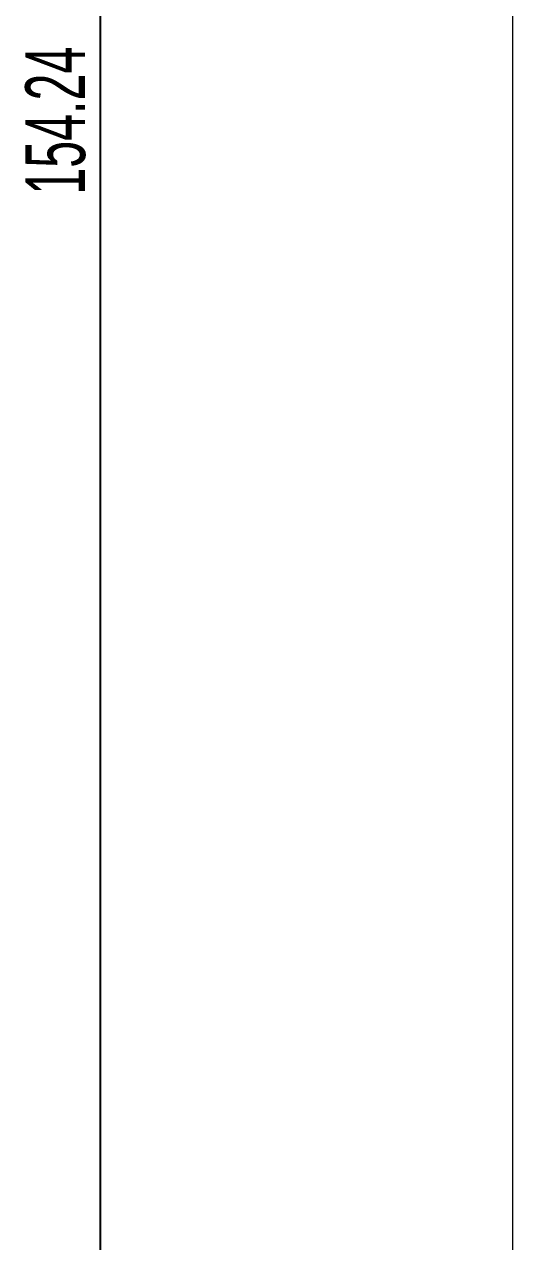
# Model space of a CAD drawing. Header units: millimetres. Extents: x 661 to 1125, y 84 to 277.
# Drawn here: x 907.2 to 928.1, y 136.2 to 188.4 of the extents above; entities that cross this region are included whole.
import ezdxf

# ---------------------------------------------------------------- set-up
doc = ezdxf.new("R2010")
doc.units = ezdxf.units.MM
doc.styles.add('SLDTEXTSTYLE2', font='TXT', dxfattribs={"width": 0.605})
doc.dimstyles.new('SLDDIMSTYLE1', dxfattribs={"dimtxt": 2.568319, "dimasz": 2.568319, "dimexe": 0, "dimexo": 0.0625, "dimgap": 0.64208, "dimtad": 2, "dimrnd": 1e-09, "dimzin": 12, "dimdsep": 46, "dimtxsty": 'SLDTEXTSTYLE2', "dimsah": 1, "dimcen": 0.09, "dimadec": 0, "dimazin": 0, "dimtfac": 1, "dimtofl": 0, "dimtmove": 0, "dimatfit": 3, "dimfxl": 0, "dimtolj": 1, "dimtzin": 12, "dimarcsym": 0})

# ---------------------------------------------------------------- blocks, each defined once
blk = doc.blocks.new('*D13')
at = {"color": 0, "linetype": 'Continuous', "lineweight": -2}
for p, q in [((930.584, 258.88), (910.45, 258.88)), ((910.45, 256.312), (910.45, 107.207)), ((931.084, 104.638), (910.45, 104.638))]:
    blk.add_line(p, q, dxfattribs=at)
at = {"color": 0, "linetype": 'Continuous'}
for points in [[(910.022, 256.312), (910.878, 256.312), (910.45, 258.88)], [(910.022, 107.207), (910.878, 107.207), (910.45, 104.638)]]:
    blk.add_solid(points, dxfattribs=at)
at = {"layer": 'Defpoints', "color": 0, "linetype": 'Continuous'}
for p in [(930.647, 258.88), (910.45, 104.638), (931.147, 104.638)]:
    blk.add_point(p, dxfattribs=at)
at = {"color": 0, "linetype": 'Continuous', "lineweight": 0, "insert": (907.239, 184.311), "char_height": 2.5683, "attachment_point": 2, "rotation": 90, "style": 'SLDTEXTSTYLE2'}
blk.add_mtext('\\A1;154.24', dxfattribs=at)
blk = doc.blocks.new('D')
at = {"color": 7, "linetype": 'Continuous', "lineweight": 15}
blk.add_line((928.147, 239.48), (928.147, 107.586), dxfattribs=at)
at = {"color": 7, "linetype": 'Continuous', "lineweight": 0}
dim = blk.add_linear_dim(base=(910.45, 104.638), p1=(930.647, 258.88), p2=(931.147, 104.638), angle=90, dimstyle='SLDDIMSTYLE1', dxfattribs=at)
dim.commit()
dim.dimension.update_dxf_attribs({"geometry": '*D13', "text_midpoint": (910.45, 184.311), "dimtype": 128})

msp = doc.modelspace()

# ---------------------------------------------------------------- block references
msp.add_blockref('D', (0, 0))

doc.saveas('drawing.dxf')
